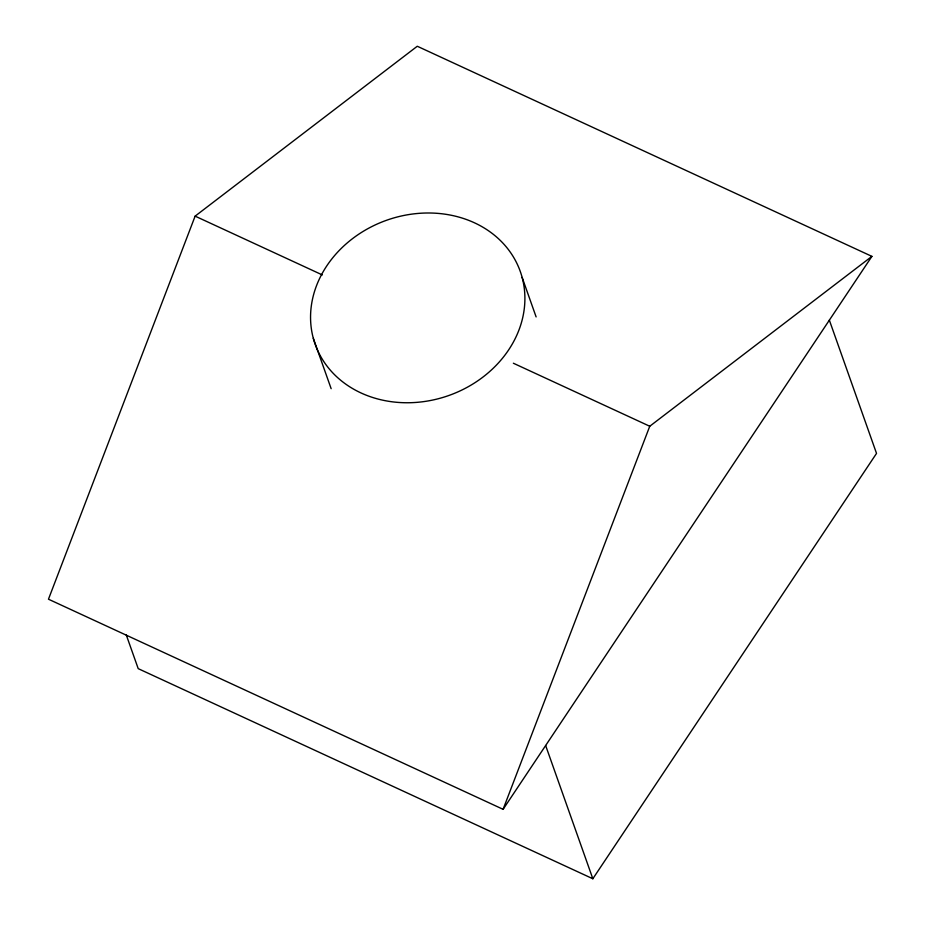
<?xml version="1.0" encoding="UTF-8"?>
<svg xmlns="http://www.w3.org/2000/svg" width="925" height="925" viewBox="0 0 925 925"><rect width="100%" height="100%" fill="white"/><g stroke="black" fill="none" stroke-linecap="round" stroke-linejoin="round"><path stroke-width="1.39" d="M195.129 216.138L48.47 599.203L503.096 809.317L871.905 256.364L417.279 46.25L195.129 216.138L322.339 274.933M503.096 809.317L649.755 426.252L871.905 256.364M126.17 634.643L138.207 668.636L592.832 878.75L876.53 453.4L829.355 320.166M513.363 363.224L649.755 426.252M522.139 277.431A108.826 92.986 -19.5 0 1 386.453 400.918A108.826 92.986 -19.5 0 1 344.586 245.264A108.826 92.986 -19.5 0 1 522.139 277.431L536.118 316.917M545.646 745.515L592.832 878.75M313.309 338.307L331.15 388.685"/></g></svg>
